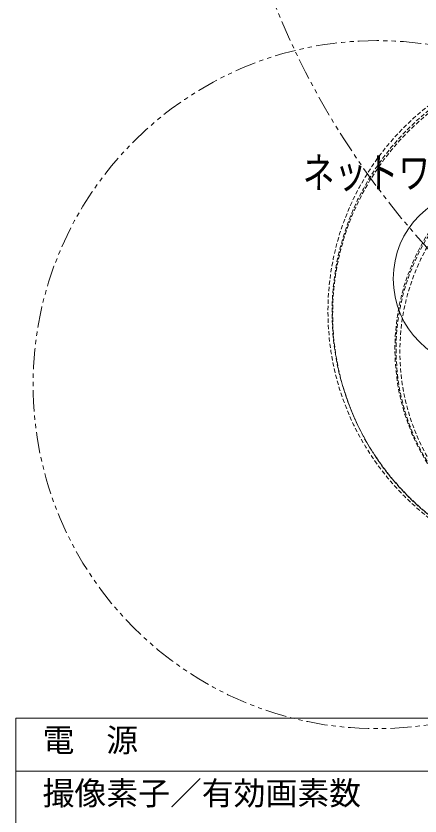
# Model space of a CAD drawing. Units: millimetres, scale not verified. Extents: x -63 to 108, y -56 to 175.
# Drawn here: x -63.1 to -25.1, y -5.7 to 69.6 of the extents above; entities that cross this region are included whole.
import ezdxf
from ezdxf.enums import TextEntityAlignment as Align

# ---------------------------------------------------------------- set-up
doc = ezdxf.new("R2010")
doc.units = ezdxf.units.MM
doc.header["$LTSCALE"] = 0.125
doc.linetypes.add('USER2', pattern=[4.7625, 3.175, -1.5875])
doc.linetypes.add('USER3', pattern=[31.75, 15.875, -3.175, 3.175, -3.175, 3.175, -3.175])
doc.layers.add('0-1_MOJI1', color=7, linetype='Continuous')
doc.layers.add('0-2_WAKU', color=1, linetype='Continuous', lineweight=18)
doc.layers.add('0-5_GAIKEI', color=1, linetype='USER2', lineweight=18)
doc.styles.add('ＭＳ ゴシック', font='')
doc.styles.get('ＭＳ ゴシック').set_extended_font_data('MS Gothic')

msp = doc.modelspace()

# ---------------------------------------------------------------- linework, layer by layer
at = {"layer": '0-2_WAKU', "color": 4}
for q in [(61.8578, 3.5001), (-63.1422, -56.4999)]:
    msp.add_line((-63.1422, 3.5001), q, dxfattribs=at)
at = {"layer": '0-2_WAKU'}
msp.add_line((-63.1422, -1.4999), (61.8578, -1.4999), dxfattribs=at)
at = {"layer": '0-5_GAIKEI', "linetype": 'USER3'}
for centre, radius in [((31.8737, 98.9379), 76.0771), ((-29.1479, 34.8937), 32.3824)]:
    msp.add_circle(centre, radius, dxfattribs=at)
at = {"layer": '0-5_GAIKEI'}
for centre, radius in [((-9.1846, 41.7682), 24.5872), ((-8.9487, 41.6869), 24.4343), ((-9.0297, 41.5319), 24.2974), ((-6.9898, 38.2443), 20.4739), ((-6.9777, 38.1845), 20.3791), ((-6.8557, 37.9907), 20.1426)]:
    msp.add_circle(centre, radius, dxfattribs=at)
at = {"layer": '0-5_GAIKEI', "linetype": 'Continuous'}
msp.add_circle((-19.205, 44.8601), 8.4165, dxfattribs=at)

# ---------------------------------------------------------------- texts
at = {"layer": '0-1_MOJI1', "style": 'ＭＳ ゴシック', "width": 0.75}
msp.add_text('ネットワークカメラ（レンズ・レンズカバー・天井取付金具付）', height=2.933, dxfattribs=at).set_placement((-36.1422, 52.5001), align=Align.BOTTOM_LEFT)
at = {"layer": '0-1_MOJI1', "style": 'ＭＳ ゴシック'}
for s, p in [('電\u3000源', (-60.6422, -0.3255)), ('撮像素子／有効画素数', (-60.6422, -5.3255))]:
    msp.add_text(s, height=2.199, dxfattribs=at).set_placement(p, align=Align.BOTTOM_LEFT)

doc.saveas('drawing.dxf')
